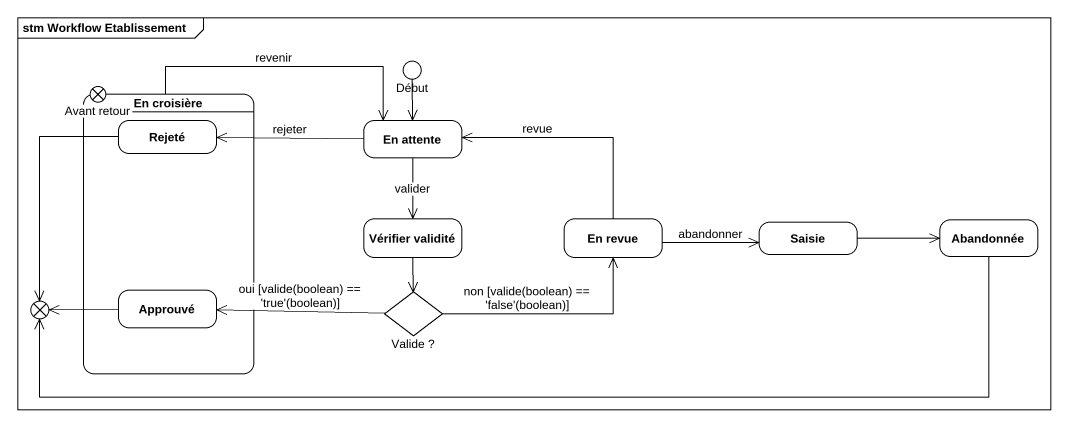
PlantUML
@startuml
mainframe stm Workflow Etablissement
hide empty description
state Début <<choice>>
state "En croisière" as En_croisière {
  state "Avant retour" as Avant_retour <<exitPoint>>
  state Rejeté
  state Approuvé
}
state "En attente" as En_attente
state "Vérifier validité" as Vérifier_validité
state "En revue" as En_revue
state Saisie
state Abandonnée
state exit1 <<choice>>
state "Valide ?" as Valide <<choice>>
Début --> En_attente
En_croisière -right-> En_attente : revenir
Rejeté --> exit1
En_attente -left-> Rejeté : rejeter
En_attente --> Vérifier_validité : valider
Vérifier_validité --> Valide
En_revue -left-> En_attente : revue
En_revue -right-> Saisie : abandonner
Saisie -right-> Abandonnée
Abandonnée -left-> exit1
Approuvé -left-> exit1
Valide -right-> En_revue : non [valide(boolean) == 'false'(boolean)]
Valide -left-> Approuvé : oui [valide(boolean) == 'true'(boolean)]
@enduml
